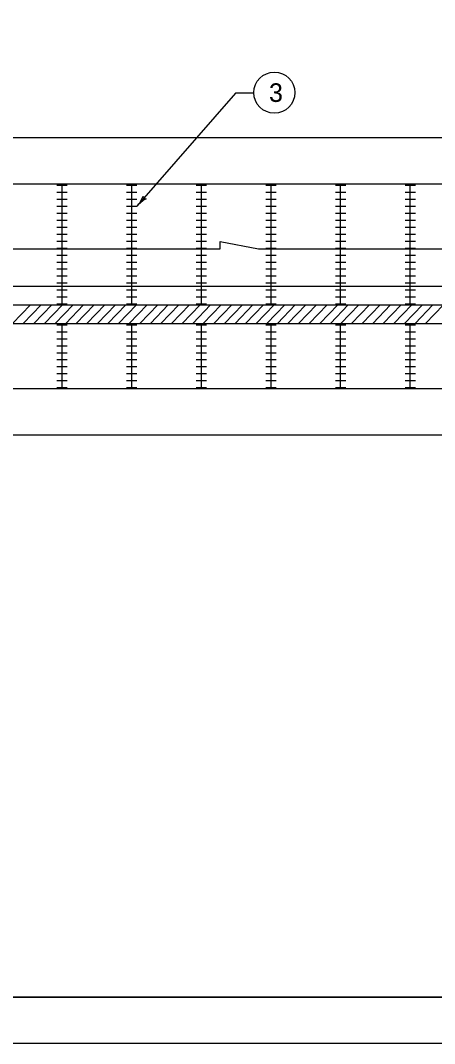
# Model space of a CAD drawing. Extents: x 1000 to 1036.3, y 1000 to 1058.1.
# Drawn here: x 1024.15 to 1028.61, y 1000 to 1011 of the extents above; entities that cross this region are included whole.
import ezdxf

# ---------------------------------------------------------------- set-up
doc = ezdxf.new("R2010")
doc.units = 0
for name, color, linetype in [('Level 1', 7, 'Continuous'), ('Level 10', 7, 'Continuous'), ('Level 11', 7, 'Continuous'), ('Level 2', 7, 'Continuous')]:
    doc.layers.add(name, color=color, linetype=linetype)

msp = doc.modelspace()

# ---------------------------------------------------------------- linework, layer by layer
at = {"layer": 'Level 1'}
for p, q in [((1026.472, 1010.22), (1025.409, 1009.003)), ((1026.668, 1010.22), (1026.472, 1010.22)), ((1018.413, 1009.743), (1033.741, 1009.743)), ((1018.42, 1009.243), (1033.741, 1009.243)), ((1024.547, 1009.228), (1024.659, 1009.228)), ((1024.547, 1009.153), (1024.659, 1009.153)), ((1024.603, 1007.936), (1024.603, 1009.243)), ((1025.297, 1009.228), (1025.409, 1009.228)), ((1025.297, 1009.153), (1025.409, 1009.153)), ((1025.353, 1007.944), (1025.353, 1009.243)), ((1026.047, 1009.228), (1026.159, 1009.228)), ((1026.047, 1009.153), (1026.159, 1009.153)), ((1026.103, 1007.944), (1026.103, 1009.243)), ((1026.797, 1009.228), (1026.909, 1009.228)), ((1026.797, 1009.153), (1026.909, 1009.153)), ((1026.853, 1007.944), (1026.853, 1009.243)), ((1027.547, 1009.228), (1027.659, 1009.228)), ((1027.547, 1009.153), (1027.659, 1009.153)), ((1027.603, 1007.944), (1027.603, 1009.243)), ((1028.297, 1009.228), (1028.409, 1009.228)), ((1028.297, 1009.153), (1028.409, 1009.153)), ((1028.353, 1007.948), (1028.353, 1009.243)), ((1024.547, 1009.078), (1024.659, 1009.078)), ((1025.297, 1009.078), (1025.409, 1009.078)), ((1026.047, 1009.078), (1026.159, 1009.078)), ((1026.797, 1009.078), (1026.909, 1009.078)), ((1027.547, 1009.078), (1027.659, 1009.078)), ((1028.297, 1009.078), (1028.409, 1009.078)), ((1024.547, 1009.003), (1024.659, 1009.003)), ((1024.547, 1008.928), (1024.659, 1008.928)), ((1025.297, 1009.003), (1025.409, 1009.003)), ((1025.297, 1008.928), (1025.409, 1008.928)), ((1026.047, 1009.003), (1026.159, 1009.003)), ((1026.047, 1008.928), (1026.159, 1008.928)), ((1026.797, 1009.003), (1026.909, 1009.003)), ((1026.797, 1008.928), (1026.909, 1008.928)), ((1027.547, 1009.003), (1027.659, 1009.003)), ((1027.547, 1008.928), (1027.659, 1008.928)), ((1028.297, 1009.003), (1028.409, 1009.003)), ((1028.297, 1008.928), (1028.409, 1008.928)), ((1024.547, 1008.853), (1024.659, 1008.853)), ((1025.297, 1008.853), (1025.409, 1008.853)), ((1026.047, 1008.853), (1026.159, 1008.853)), ((1026.797, 1008.853), (1026.909, 1008.853)), ((1027.547, 1008.853), (1027.659, 1008.853)), ((1028.297, 1008.853), (1028.409, 1008.853)), ((1024.547, 1008.778), (1024.659, 1008.778)), ((1024.547, 1008.703), (1024.659, 1008.703)), ((1025.297, 1008.778), (1025.409, 1008.778)), ((1025.297, 1008.703), (1025.409, 1008.703)), ((1026.047, 1008.778), (1026.159, 1008.778)), ((1026.047, 1008.703), (1026.159, 1008.703)), ((1026.797, 1008.778), (1026.909, 1008.778)), ((1026.797, 1008.703), (1026.909, 1008.703)), ((1027.547, 1008.778), (1027.659, 1008.778)), ((1027.547, 1008.703), (1027.659, 1008.703)), ((1028.297, 1008.778), (1028.409, 1008.778)), ((1028.297, 1008.703), (1028.409, 1008.703)), ((1024.547, 1008.628), (1024.659, 1008.628)), ((1025.297, 1008.628), (1025.409, 1008.628)), ((1026.047, 1008.628), (1026.159, 1008.628)), ((1026.306, 1008.543), (1026.306, 1008.625)), ((1026.306, 1008.625), (1026.717, 1008.543)), ((1026.797, 1008.628), (1026.909, 1008.628)), ((1027.547, 1008.628), (1027.659, 1008.628)), ((1028.297, 1008.628), (1028.409, 1008.628)), ((1020.677, 1008.543), (1026.306, 1008.543)), ((1024.547, 1008.553), (1024.659, 1008.553)), ((1025.297, 1008.553), (1025.409, 1008.553)), ((1026.047, 1008.553), (1026.159, 1008.553)), ((1026.717, 1008.543), (1030.063, 1008.543)), ((1026.797, 1008.553), (1026.909, 1008.553)), ((1027.547, 1008.553), (1027.659, 1008.553)), ((1028.297, 1008.553), (1028.409, 1008.553)), ((1024.547, 1008.478), (1024.659, 1008.478)), ((1024.547, 1008.403), (1024.659, 1008.403)), ((1025.297, 1008.478), (1025.409, 1008.478)), ((1025.297, 1008.403), (1025.409, 1008.403)), ((1026.047, 1008.478), (1026.159, 1008.478)), ((1026.047, 1008.403), (1026.159, 1008.403)), ((1026.797, 1008.478), (1026.909, 1008.478)), ((1026.797, 1008.403), (1026.909, 1008.403)), ((1027.547, 1008.478), (1027.659, 1008.478)), ((1027.547, 1008.403), (1027.659, 1008.403)), ((1028.297, 1008.478), (1028.409, 1008.478)), ((1028.297, 1008.403), (1028.409, 1008.403)), ((1024.547, 1008.328), (1024.659, 1008.328)), ((1025.297, 1008.328), (1025.409, 1008.328)), ((1026.047, 1008.328), (1026.159, 1008.328)), ((1026.797, 1008.328), (1026.909, 1008.328)), ((1027.547, 1008.328), (1027.659, 1008.328)), ((1028.297, 1008.328), (1028.409, 1008.328)), ((1024.547, 1008.253), (1024.659, 1008.253)), ((1024.547, 1008.178), (1024.659, 1008.178)), ((1025.297, 1008.253), (1025.409, 1008.253)), ((1025.297, 1008.178), (1025.409, 1008.178)), ((1026.047, 1008.253), (1026.159, 1008.253)), ((1026.047, 1008.178), (1026.159, 1008.178)), ((1026.797, 1008.253), (1026.909, 1008.253)), ((1026.797, 1008.178), (1026.909, 1008.178)), ((1027.547, 1008.253), (1027.659, 1008.253)), ((1027.547, 1008.178), (1027.659, 1008.178)), ((1028.297, 1008.253), (1028.409, 1008.253)), ((1028.297, 1008.178), (1028.409, 1008.178)), ((1024.159, 1008.143), (1026.159, 1008.143)), ((1024.546, 1008.103), (1024.659, 1008.103)), ((1025.296, 1008.103), (1025.409, 1008.103)), ((1026.046, 1008.103), (1026.159, 1008.103)), ((1026.159, 1008.143), (1028.159, 1008.143)), ((1026.796, 1008.103), (1026.909, 1008.103)), ((1027.546, 1008.103), (1027.659, 1008.103)), ((1028.284, 1008.143), (1028.534, 1008.143)), ((1028.296, 1008.103), (1028.409, 1008.103)), ((1021.259, 1007.943), (1033.741, 1007.943)), ((1024.071, 1007.743), (1024.264, 1007.943)), ((1024.185, 1007.743), (1024.379, 1007.943)), ((1024.3, 1007.743), (1024.493, 1007.943)), ((1024.413, 1007.743), (1024.607, 1007.943)), ((1024.527, 1007.743), (1024.721, 1007.943)), ((1024.546, 1008.028), (1024.659, 1008.028)), ((1024.546, 1007.953), (1024.659, 1007.953)), ((1024.642, 1007.743), (1024.835, 1007.943)), ((1024.755, 1007.743), (1024.949, 1007.943)), ((1024.869, 1007.743), (1025.063, 1007.943)), ((1024.984, 1007.743), (1025.177, 1007.943)), ((1025.097, 1007.743), (1025.291, 1007.943)), ((1025.212, 1007.743), (1025.405, 1007.943)), ((1025.296, 1008.028), (1025.409, 1008.028)), ((1025.296, 1007.953), (1025.409, 1007.953)), ((1025.326, 1007.743), (1025.519, 1007.943)), ((1025.44, 1007.743), (1025.633, 1007.943)), ((1025.554, 1007.743), (1025.747, 1007.943)), ((1025.668, 1007.743), (1025.861, 1007.943)), ((1025.782, 1007.743), (1025.975, 1007.943)), ((1025.896, 1007.743), (1026.089, 1007.943)), ((1026.01, 1007.743), (1026.203, 1007.943)), ((1026.046, 1008.028), (1026.159, 1008.028)), ((1026.046, 1007.953), (1026.159, 1007.953)), ((1026.124, 1007.743), (1026.317, 1007.943)), ((1026.238, 1007.743), (1026.431, 1007.943)), ((1026.352, 1007.743), (1026.545, 1007.943)), ((1026.466, 1007.743), (1026.659, 1007.943)), ((1026.58, 1007.743), (1026.773, 1007.943)), ((1026.694, 1007.743), (1026.887, 1007.943)), ((1026.796, 1008.028), (1026.909, 1008.028)), ((1026.796, 1007.953), (1026.909, 1007.953)), ((1026.808, 1007.743), (1027.001, 1007.943)), ((1026.922, 1007.743), (1027.115, 1007.943)), ((1027.036, 1007.743), (1027.229, 1007.943)), ((1027.15, 1007.743), (1027.343, 1007.943)), ((1027.264, 1007.743), (1027.457, 1007.943)), ((1027.378, 1007.743), (1027.571, 1007.943)), ((1027.492, 1007.743), (1027.685, 1007.943)), ((1027.546, 1008.028), (1027.659, 1008.028)), ((1027.546, 1007.953), (1027.659, 1007.953)), ((1027.606, 1007.743), (1027.799, 1007.943)), ((1027.72, 1007.743), (1027.913, 1007.943)), ((1027.834, 1007.743), (1028.027, 1007.943)), ((1027.948, 1007.743), (1028.141, 1007.943)), ((1028.062, 1007.743), (1028.255, 1007.943)), ((1028.176, 1007.743), (1028.369, 1007.943)), ((1028.29, 1007.743), (1028.483, 1007.943)), ((1028.296, 1008.028), (1028.409, 1008.028)), ((1028.296, 1007.953), (1028.409, 1007.953)), ((1028.404, 1007.743), (1028.597, 1007.943)), ((1028.518, 1007.743), (1028.711, 1007.943)), ((1021.259, 1007.743), (1033.741, 1007.743)), ((1024.546, 1007.728), (1024.659, 1007.728)), ((1024.603, 1007.043), (1024.603, 1007.743)), ((1025.296, 1007.728), (1025.409, 1007.728)), ((1025.353, 1007.043), (1025.353, 1007.743)), ((1026.046, 1007.728), (1026.159, 1007.728)), ((1026.103, 1007.043), (1026.103, 1007.743)), ((1026.796, 1007.728), (1026.909, 1007.728)), ((1026.853, 1007.043), (1026.853, 1007.728)), ((1027.546, 1007.728), (1027.659, 1007.728)), ((1027.603, 1007.043), (1027.603, 1007.728)), ((1028.296, 1007.728), (1028.409, 1007.728)), ((1028.353, 1007.043), (1028.353, 1007.743)), ((1024.546, 1007.653), (1024.659, 1007.653)), ((1025.296, 1007.653), (1025.409, 1007.653)), ((1026.046, 1007.653), (1026.159, 1007.653)), ((1026.796, 1007.653), (1026.909, 1007.653)), ((1027.546, 1007.653), (1027.659, 1007.653)), ((1028.296, 1007.653), (1028.409, 1007.653)), ((1024.546, 1007.578), (1024.659, 1007.578)), ((1024.546, 1007.503), (1024.659, 1007.503)), ((1025.296, 1007.578), (1025.409, 1007.578)), ((1025.296, 1007.503), (1025.409, 1007.503)), ((1026.046, 1007.578), (1026.159, 1007.578)), ((1026.046, 1007.503), (1026.159, 1007.503)), ((1026.796, 1007.578), (1026.909, 1007.578)), ((1026.796, 1007.503), (1026.909, 1007.503)), ((1027.546, 1007.578), (1027.659, 1007.578)), ((1027.546, 1007.503), (1027.659, 1007.503)), ((1028.296, 1007.578), (1028.409, 1007.578)), ((1028.296, 1007.503), (1028.409, 1007.503)), ((1024.546, 1007.428), (1024.659, 1007.428)), ((1025.296, 1007.428), (1025.409, 1007.428)), ((1026.046, 1007.428), (1026.159, 1007.428)), ((1026.796, 1007.428), (1026.909, 1007.428)), ((1027.546, 1007.428), (1027.659, 1007.428)), ((1028.296, 1007.428), (1028.409, 1007.428)), ((1024.546, 1007.353), (1024.659, 1007.353)), ((1024.546, 1007.278), (1024.659, 1007.278)), ((1025.296, 1007.353), (1025.409, 1007.353)), ((1025.296, 1007.278), (1025.409, 1007.278)), ((1026.046, 1007.353), (1026.159, 1007.353)), ((1026.046, 1007.278), (1026.159, 1007.278)), ((1026.796, 1007.353), (1026.909, 1007.353)), ((1026.796, 1007.278), (1026.909, 1007.278)), ((1027.546, 1007.353), (1027.659, 1007.353)), ((1027.546, 1007.278), (1027.659, 1007.278)), ((1028.296, 1007.353), (1028.409, 1007.353)), ((1028.296, 1007.278), (1028.409, 1007.278)), ((1024.546, 1007.203), (1024.659, 1007.203)), ((1025.296, 1007.203), (1025.409, 1007.203)), ((1026.046, 1007.203), (1026.159, 1007.203)), ((1026.796, 1007.203), (1026.909, 1007.203)), ((1027.546, 1007.203), (1027.659, 1007.203)), ((1028.296, 1007.203), (1028.409, 1007.203)), ((1024.546, 1007.128), (1024.659, 1007.128)), ((1024.546, 1007.053), (1024.659, 1007.053)), ((1025.296, 1007.128), (1025.409, 1007.128)), ((1025.296, 1007.053), (1025.409, 1007.053)), ((1026.046, 1007.128), (1026.159, 1007.128)), ((1026.046, 1007.053), (1026.159, 1007.053)), ((1026.796, 1007.128), (1026.909, 1007.128)), ((1026.796, 1007.053), (1026.909, 1007.053)), ((1027.546, 1007.128), (1027.659, 1007.128)), ((1027.546, 1007.053), (1027.659, 1007.053)), ((1028.296, 1007.128), (1028.409, 1007.128)), ((1028.296, 1007.053), (1028.409, 1007.053)), ((1008.159, 1007.043), (1033.741, 1007.043)), ((1008.159, 1006.543), (1033.741, 1006.543))]:
    msp.add_line(p, q, dxfattribs=at)
for points in [[(1023.319, 1008.143), (1027.109, 1008.143)], [(1027.227, 1008.143), (1027.464, 1008.143)], [(1027.582, 1008.143), (1031.372, 1008.143)]]:
    msp.add_lwpolyline(points, dxfattribs=at)
msp.add_circle((1026.889, 1010.224), 0.221, dxfattribs=at)
at = {"layer": 'Level 10'}
for p, q in [((1035.5, 1000.5), (1007, 1000.5)), ((1036, 1000), (1000, 1000))]:
    msp.add_line(p, q, dxfattribs=at)
at = {"layer": 'Level 11'}
msp.add_lwpolyline([(1007, 1000.5), (1035.5, 1000.5), (1035.5, 1021.5), (1007, 1021.5)], close=True, dxfattribs=at)
at = {"layer": 'Level 2'}
for centre, radius, start, end in [((1025.115, 1009.26), 0.391, 318.8802, 337.549), ((1025.704, 1008.746), 0.391, 120.2274, 138.8741), ((1025.507, 1009.115), 0.0313, 187.6548, 269.7715), ((1025.115, 1009.26), 0.391, 318.868, 318.8802)]:
    msp.add_arc(centre, radius, start, end, dxfattribs=at)

# ---------------------------------------------------------------- texts
at = {"layer": 'Level 1'}
msp.add_text('3', height=0.2, dxfattribs=at).set_placement((1026.832, 1010.124))

doc.saveas('drawing.dxf')
